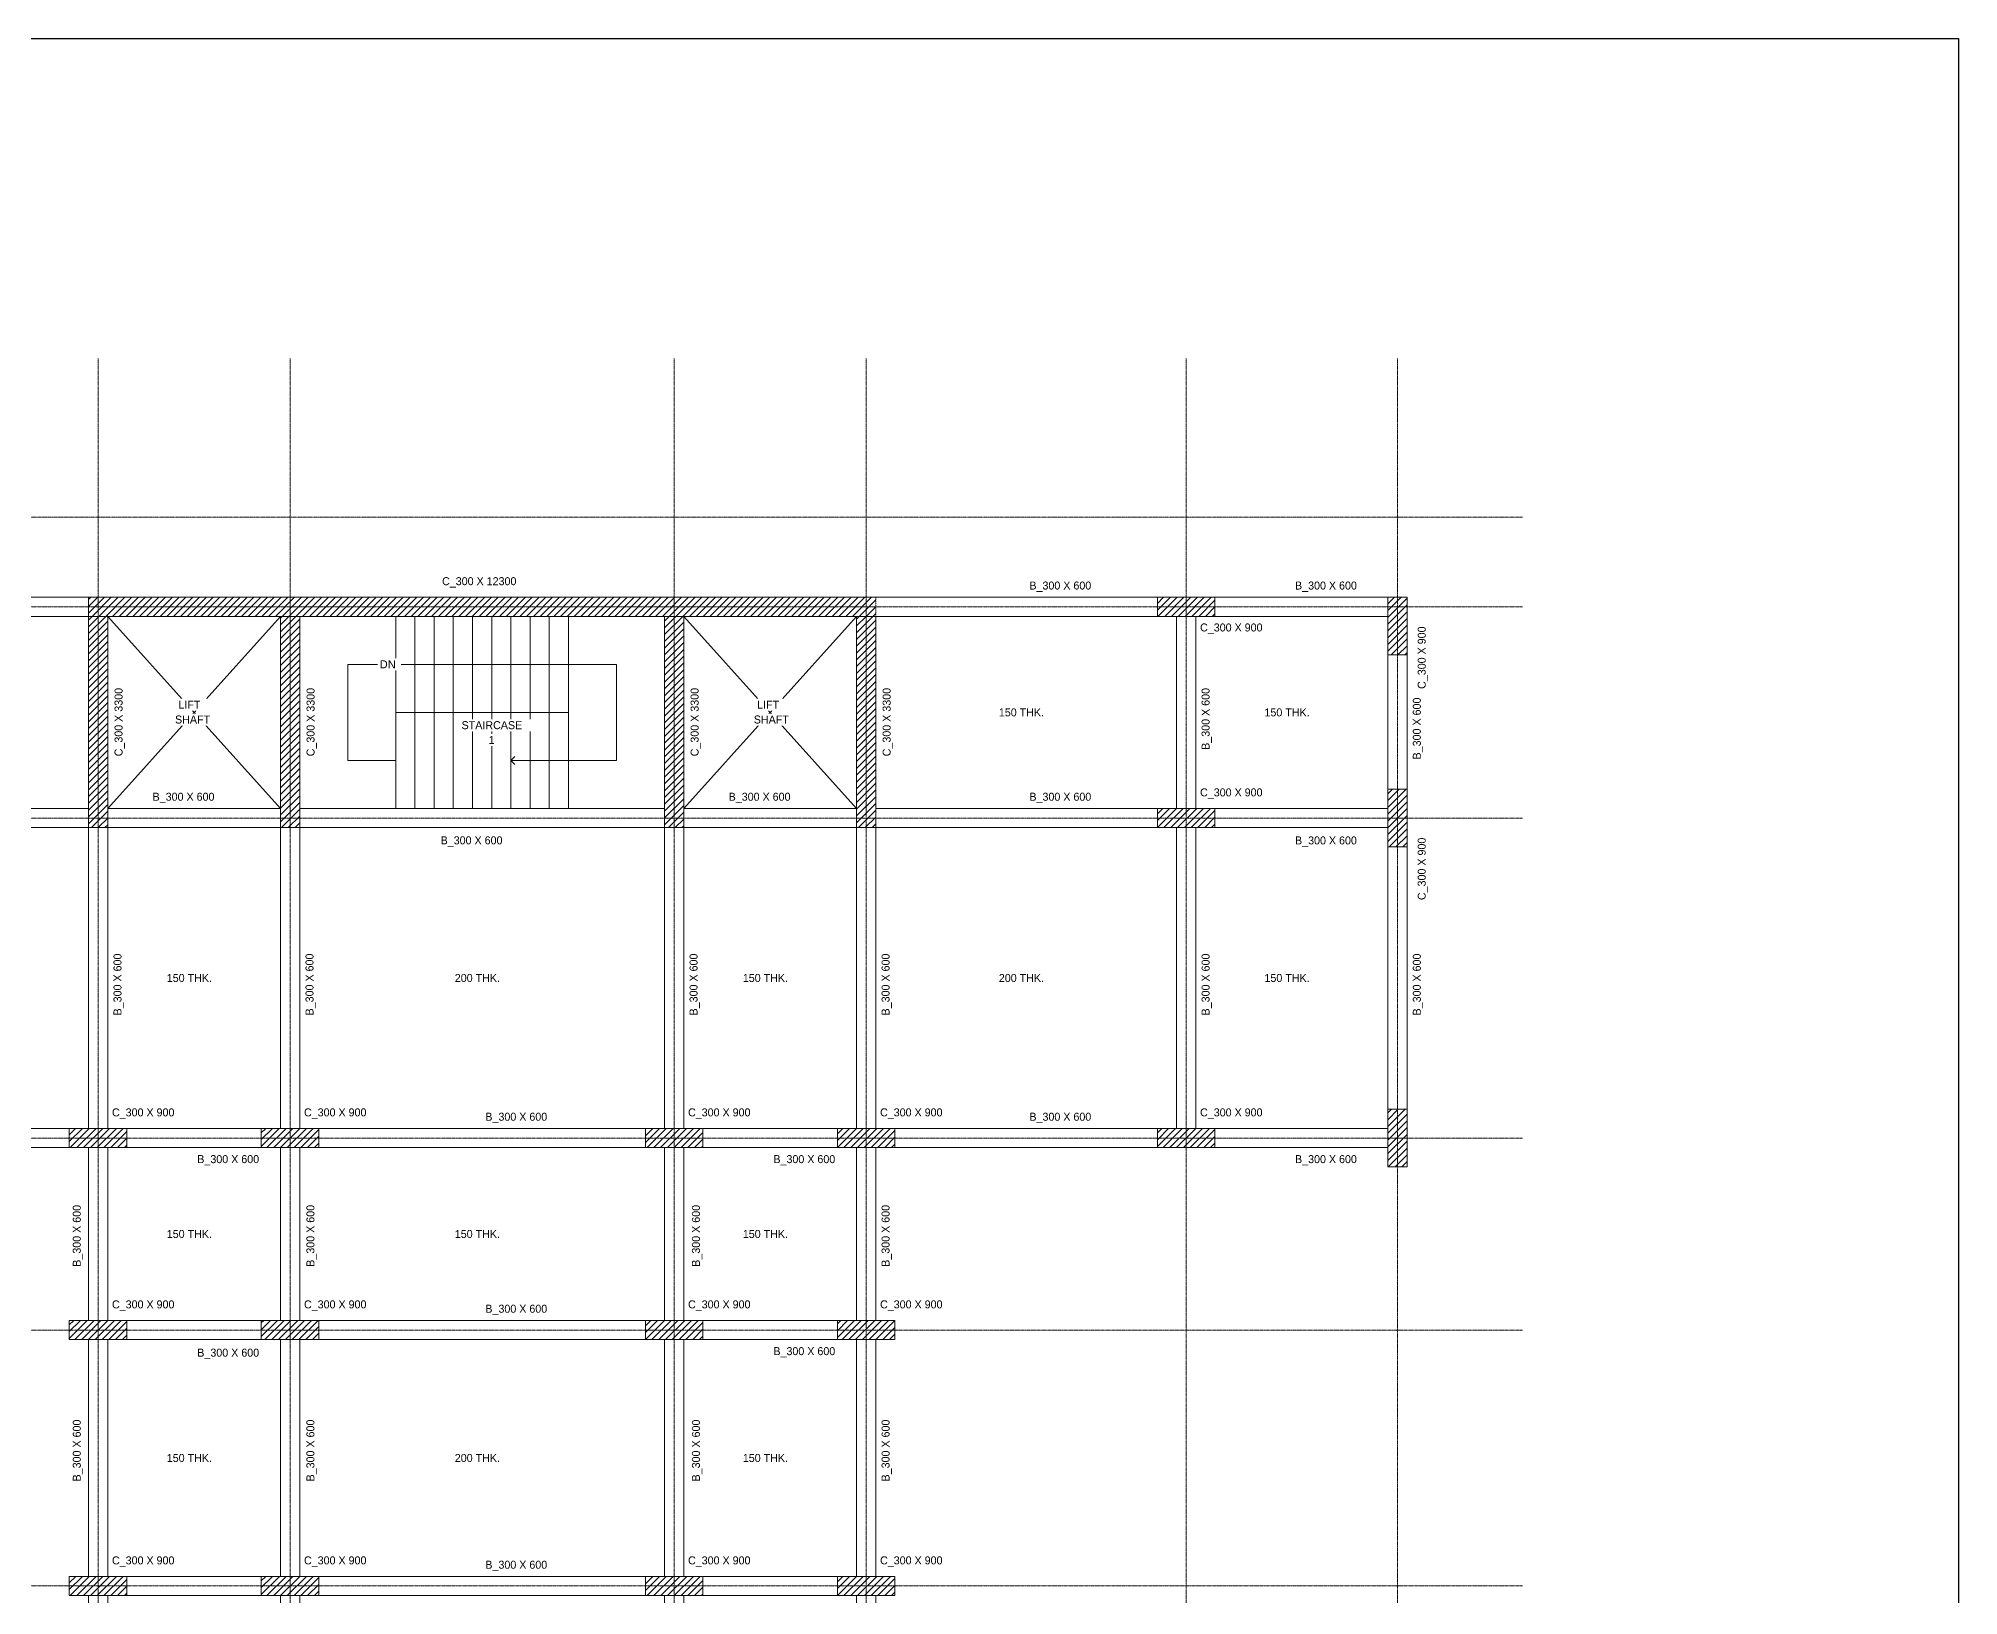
# Model space of a CAD drawing. Header units: millimetres. Extents: x -12446 to 395154, y -7552 to 35181.
# Drawn here: x 176676 to 206676, y 10850 to 35181 of the extents above; entities that cross this region are included whole.
import ezdxf

# ---------------------------------------------------------------- set-up
doc = ezdxf.new("R2010")
doc.units = ezdxf.units.MM
doc.header["$PDMODE"] = 35
for name, pattern in [('Dash', [6.35, 3.175, -3.175]), ('Grid Line', [22.225, 12.7, -3.175, 3.175, -3.175]), ('Overhead', [3.96875, 2.38125, -1.5875])]:
    doc.linetypes.add(name, pattern=pattern)
for name, color, linetype, lineweight in [('A-CUTOUT', 12, 'Continuous', 18), ('A-FLOR', 192, 'Continuous', 18), ('A-FLOR-IDEN', 11, 'Continuous', 9), ('Boundary', 40, 'Continuous', 30), ('G-ANNO-TEXT', 231, 'Continuous', 9), ('Origin', 40, 'Continuous', 30), ('S-BEAM', 12, 'Continuous', 18), ('S-BEAM-HDLN', 1, 'Dash', 18), ('S-BEAM-IDEN', 2, 'Continuous', 9), ('S-COLS', 52, 'Continuous', 18), ('S-COLS-IDEN', 171, 'Continuous', 9), ('S-GRID', 1, 'Continuous', 9), ('S-STRS', 31, 'Continuous', 18), ('S-STRS-ANNO', 31, 'Continuous', 18), ('S-STRS-IDEN', 31, 'Continuous', 18)]:
    doc.layers.add(name, color=color, linetype=linetype, lineweight=lineweight)
doc.styles.add('Arial', font='arial.ttf', dxfattribs={"height": 125})
doc.styles.add('JetBrains Mono', font='JetBrainsMono-VariableFont_wght.ttf', dxfattribs={"height": 125})
pattern_1 = [(45, (169608.38, 0), (-53.03301, 53.03301), [])]

msp = doc.modelspace()

# ---------------------------------------------------------------- hatches: boundary and pattern name
at = {"layer": 'S-COLS'}
h = msp.add_hatch(dxfattribs=at)
h.set_pattern_fill('FP_1', color=8, style=0, pattern_type=2)
h.set_pattern_definition(pattern_1)
h.paths.add_polyline_path([(189758.4, 26150), (189758.4, 26450), (177458.4, 26450), (177458.4, 26150), (187340.7, 26150)])
h = msp.add_hatch(dxfattribs=at)
h.set_pattern_fill('FP_1', color=8, style=0, pattern_type=2)
h.set_pattern_definition(pattern_1)
h.paths.add_polyline_path([(195058.4, 26150), (195058.4, 26450), (194158.4, 26450), (194158.4, 26150), (194758.4, 26150)])
h = msp.add_hatch(dxfattribs=at)
h.set_pattern_fill('FP_1', color=8, style=0, pattern_type=2)
h.set_pattern_definition(pattern_1)
h.paths.add_polyline_path([(198058.4, 25550), (198058.4, 26450), (197758.4, 26450), (197758.4, 25550)])
h = msp.add_hatch(dxfattribs=at)
h.set_pattern_fill('FP_1', color=8, style=0, pattern_type=2)
h.set_pattern_definition(pattern_1)
h.paths.add_polyline_path([(177758.4, 22850), (177758.4, 26150), (177458.4, 26150), (177458.4, 22850)])
h = msp.add_hatch(dxfattribs=at)
h.set_pattern_fill('FP_1', color=8, style=0, pattern_type=2)
h.set_pattern_definition(pattern_1)
h.paths.add_polyline_path([(180758.4, 22850), (180758.4, 26150), (180458.4, 26150), (180458.4, 22850)])
h = msp.add_hatch(dxfattribs=at)
h.set_pattern_fill('FP_1', color=8, style=0, pattern_type=2)
h.set_pattern_definition(pattern_1)
h.paths.add_polyline_path([(186758.4, 22850), (186758.4, 26150), (186458.4, 26150), (186458.4, 22850)])
h = msp.add_hatch(dxfattribs=at)
h.set_pattern_fill('FP_1', color=8, style=0, pattern_type=2)
h.set_pattern_definition(pattern_1)
h.paths.add_polyline_path([(189758.4, 22850), (189758.4, 26150), (189458.4, 26150), (189458.4, 22850)])
h = msp.add_hatch(dxfattribs=at)
h.set_pattern_fill('FP_1', color=8, style=0, pattern_type=2)
h.set_pattern_definition(pattern_1)
h.paths.add_polyline_path([(197758.4, 22550), (198058.4, 22550), (198058.4, 23450), (197758.4, 23450), (197758.4, 22850)])
h = msp.add_hatch(dxfattribs=at)
h.set_pattern_fill('FP_1', color=8, style=0, pattern_type=2)
h.set_pattern_definition(pattern_1)
h.paths.add_polyline_path([(195058.4, 22850), (195058.4, 23150), (194158.4, 23150), (194158.4, 22850), (194758.4, 22850)])
h = msp.add_hatch(dxfattribs=at)
h.set_pattern_fill('FP_1', color=8, style=0, pattern_type=2)
h.set_pattern_definition(pattern_1)
h.paths.add_polyline_path([(198058.4, 17550), (198058.4, 18450), (197758.4, 18450), (197758.4, 17550)])
h = msp.add_hatch(dxfattribs=at)
h.set_pattern_fill('FP_1', color=8, style=0, pattern_type=2)
h.set_pattern_definition(pattern_1)
h.paths.add_polyline_path([(177758.4, 17850), (178058.4, 17850), (178058.4, 18150), (177158.4, 18150), (177158.4, 17850), (177458.4, 17850)])
h = msp.add_hatch(dxfattribs=at)
h.set_pattern_fill('FP_1', color=8, style=0, pattern_type=2)
h.set_pattern_definition(pattern_1)
h.paths.add_polyline_path([(180758.4, 17850), (181058.4, 17850), (181058.4, 18150), (180158.4, 18150), (180158.4, 17850), (180458.4, 17850)])
h = msp.add_hatch(dxfattribs=at)
h.set_pattern_fill('FP_1', color=8, style=0, pattern_type=2)
h.set_pattern_definition(pattern_1)
h.paths.add_polyline_path([(186758.4, 17850), (187058.4, 17850), (187058.4, 18150), (186158.4, 18150), (186158.4, 17850), (186458.4, 17850)])
h = msp.add_hatch(dxfattribs=at)
h.set_pattern_fill('FP_1', color=8, style=0, pattern_type=2)
h.set_pattern_definition(pattern_1)
h.paths.add_polyline_path([(189758.4, 17850), (190058.4, 17850), (190058.4, 18150), (189158.4, 18150), (189158.4, 17850), (189458.4, 17850)])
h = msp.add_hatch(dxfattribs=at)
h.set_pattern_fill('FP_1', color=8, style=0, pattern_type=2)
h.set_pattern_definition(pattern_1)
h.paths.add_polyline_path([(194758.4, 17850), (195058.4, 17850), (195058.4, 18150), (194158.4, 18150), (194158.4, 17850), (194458.4, 17850)])
h = msp.add_hatch(dxfattribs=at)
h.set_pattern_fill('FP_1', color=8, style=0, pattern_type=2)
h.set_pattern_definition(pattern_1)
h.paths.add_polyline_path([(177758.4, 14850), (178058.4, 14850), (178058.4, 15150), (177158.4, 15150), (177158.4, 14850), (177458.4, 14850)])
h = msp.add_hatch(dxfattribs=at)
h.set_pattern_fill('FP_1', color=8, style=0, pattern_type=2)
h.set_pattern_definition(pattern_1)
h.paths.add_polyline_path([(181058.4, 14850), (181058.4, 15150), (180158.4, 15150), (180158.4, 14850), (180758.4, 14850)])
h = msp.add_hatch(dxfattribs=at)
h.set_pattern_fill('FP_1', color=8, style=0, pattern_type=2)
h.set_pattern_definition(pattern_1)
h.paths.add_polyline_path([(187058.4, 14850), (187058.4, 15150), (186158.4, 15150), (186158.4, 14850), (186758.4, 14850)])
h = msp.add_hatch(dxfattribs=at)
h.set_pattern_fill('FP_1', color=8, style=0, pattern_type=2)
h.set_pattern_definition(pattern_1)
h.paths.add_polyline_path([(189758.4, 14850), (190058.4, 14850), (190058.4, 15150), (189158.4, 15150), (189158.4, 14850), (189458.4, 14850)])
h = msp.add_hatch(dxfattribs=at)
h.set_pattern_fill('FP_1', color=8, style=0, pattern_type=2)
h.set_pattern_definition(pattern_1)
h.paths.add_polyline_path([(178058.4, 10850), (178058.4, 11150), (177158.4, 11150), (177158.4, 10850), (177842.7, 10850)])
h = msp.add_hatch(dxfattribs=at)
h.set_pattern_fill('FP_1', color=8, style=0, pattern_type=2)
h.set_pattern_definition(pattern_1)
h.paths.add_polyline_path([(180758.4, 10850), (181058.4, 10850), (181058.4, 11150), (180158.4, 11150), (180158.4, 10850), (180458.4, 10850)])
h = msp.add_hatch(dxfattribs=at)
h.set_pattern_fill('FP_1', color=8, style=0, pattern_type=2)
h.set_pattern_definition(pattern_1)
h.paths.add_polyline_path([(186758.4, 10850), (187058.4, 10850), (187058.4, 11150), (186158.4, 11150), (186158.4, 10850), (186458.4, 10850)])
h = msp.add_hatch(dxfattribs=at)
h.set_pattern_fill('FP_1', color=8, style=0, pattern_type=2)
h.set_pattern_definition(pattern_1)
h.paths.add_polyline_path([(190058.4, 10850), (190058.4, 11150), (189158.4, 11150), (189158.4, 10850), (189758.4, 10850)])

# ---------------------------------------------------------------- linework, layer by layer
at = {"layer": 'A-CUTOUT'}
for p, q in [((177758.4, 26150), (180458.4, 23150)), ((177758.4, 23150), (180458.4, 26150)), ((186758.4, 26150), (189458.4, 23150)), ((186758.4, 23150), (189458.4, 26150))]:
    msp.add_line(p, q, dxfattribs=at)
at = {"layer": 'A-FLOR'}
for p, q in [((177458.4, 26150), (172758.4, 26150)), ((177458.4, 23150), (177458.4, 26150)), ((189758.4, 26150), (189758.4, 23150)), ((194458.4, 26150), (189758.4, 26150)), ((194458.4, 23150), (194458.4, 26150)), ((194758.4, 26150), (194758.4, 23150)), ((197758.4, 26150), (194758.4, 26150)), ((197758.4, 23150), (197758.4, 26150)), ((172758.4, 23150), (177458.4, 23150)), ((189758.4, 23150), (194458.4, 23150)), ((194758.4, 23150), (197758.4, 23150)), ((177458.4, 22850), (172758.4, 22850)), ((177458.4, 18150), (177458.4, 22850)), ((180458.4, 22850), (177758.4, 22850)), ((177758.4, 22850), (177758.4, 18150)), ((180458.4, 18150), (180458.4, 22850)), ((186458.4, 22850), (180758.4, 22850)), ((180758.4, 22850), (180758.4, 18150)), ((186458.4, 18150), (186458.4, 22850)), ((189458.4, 22850), (186758.4, 22850)), ((186758.4, 22850), (186758.4, 18150)), ((189458.4, 18150), (189458.4, 22850)), ((189758.4, 22850), (189758.4, 18150)), ((194458.4, 22850), (189758.4, 22850)), ((194458.4, 18150), (194458.4, 22850)), ((194758.4, 22850), (194758.4, 18150)), ((197758.4, 22850), (194758.4, 22850)), ((197758.4, 18150), (197758.4, 22850)), ((172758.4, 18150), (177458.4, 18150)), ((177758.4, 18150), (180458.4, 18150)), ((180758.4, 18150), (186458.4, 18150)), ((186758.4, 18150), (189458.4, 18150)), ((189758.4, 18150), (194458.4, 18150)), ((194758.4, 18150), (197758.4, 18150)), ((177458.4, 17850), (172758.4, 17850)), ((177458.4, 15150), (177458.4, 17850)), ((180458.4, 17850), (177758.4, 17850)), ((177758.4, 17850), (177758.4, 15150)), ((180458.4, 15150), (180458.4, 17850)), ((186458.4, 17850), (180758.4, 17850)), ((180758.4, 17850), (180758.4, 15150)), ((186458.4, 15150), (186458.4, 17850)), ((189458.4, 17850), (186758.4, 17850)), ((186758.4, 17850), (186758.4, 15150)), ((189458.4, 15150), (189458.4, 17850)), ((189758.4, 17850), (189758.4, 15150)), ((194458.4, 17850), (189758.4, 17850)), ((197758.4, 17850), (194758.4, 17850)), ((177758.4, 15150), (180458.4, 15150)), ((180758.4, 15150), (186458.4, 15150)), ((186758.4, 15150), (189458.4, 15150)), ((177458.4, 11150), (177458.4, 14850)), ((180458.4, 14850), (177758.4, 14850)), ((177758.4, 14850), (177758.4, 11150)), ((180458.4, 11150), (180458.4, 14850)), ((186458.4, 14850), (180758.4, 14850)), ((180758.4, 14850), (180758.4, 11150)), ((186458.4, 11150), (186458.4, 14850)), ((189458.4, 14850), (186758.4, 14850)), ((186758.4, 14850), (186758.4, 11150)), ((189458.4, 11150), (189458.4, 14850)), ((189758.4, 14850), (189758.4, 11150)), ((177758.4, 11150), (180458.4, 11150)), ((180758.4, 11150), (186458.4, 11150)), ((186758.4, 11150), (189458.4, 11150)), ((180458.4, 10850), (177758.4, 10850)), ((177758.4, 10850), (177758.4, 8150)), ((180458.4, 8150), (180458.4, 10850)), ((186458.4, 10850), (180758.4, 10850)), ((180758.4, 10850), (180758.4, 8150)), ((189458.4, 10850), (186758.4, 10850)), ((186758.4, 10850), (186758.4, 8150)), ((189458.4, 8150), (189458.4, 10850))]:
    msp.add_line(p, q, dxfattribs=at)
at = {"layer": 'Boundary'}
msp.add_lwpolyline([(158421.2, 35181.3), (206676.3, 35181.3), (206676.3, -7551.8), (158421.2, -7551.8)], close=True, dxfattribs=at)
at = {"layer": 'Origin'}
msp.add_point((177758.4, 26150), dxfattribs=at)
at = {"layer": 'S-BEAM'}
for p, q in [((177458.4, 26450), (173058.4, 26450)), ((177458.4, 26150), (177458.4, 26450)), ((194158.4, 26450), (189758.4, 26450)), ((194158.4, 26150), (194158.4, 26450)), ((195058.4, 26450), (195058.4, 26150)), ((197758.4, 26450), (195058.4, 26450)), ((195058.4, 26450), (197758.4, 26450)), ((197758.4, 26150), (197758.4, 26450)), ((173058.4, 26150), (177458.4, 26150)), ((189758.4, 26150), (194158.4, 26150)), ((194758.4, 26150), (194458.4, 26150)), ((194458.4, 26150), (194458.4, 23150)), ((194758.4, 23150), (194758.4, 26150)), ((195058.4, 26150), (197758.4, 26150)), ((198058.4, 25550), (197758.4, 25550)), ((197758.4, 25550), (197758.4, 23450)), ((198058.4, 23450), (198058.4, 25550)), ((197758.4, 23450), (198058.4, 23450)), ((177458.4, 23150), (173058.4, 23150)), ((177458.4, 22850), (177458.4, 23150)), ((177758.4, 23150), (177758.4, 22850)), ((180458.4, 23150), (177758.4, 23150)), ((180458.4, 22850), (180458.4, 23150)), ((180758.4, 23150), (180758.4, 22850)), ((186458.4, 23150), (180758.4, 23150)), ((186458.4, 22850), (186458.4, 23150)), ((186758.4, 23150), (186758.4, 22850)), ((189458.4, 23150), (186758.4, 23150)), ((189458.4, 22850), (189458.4, 23150)), ((189758.4, 23150), (189758.4, 22850)), ((194158.4, 23150), (189758.4, 23150)), ((194158.4, 22850), (194158.4, 23150)), ((194458.4, 23150), (194758.4, 23150)), ((195058.4, 23150), (195058.4, 22850)), ((197758.4, 23150), (195058.4, 23150)), ((197758.4, 22850), (197758.4, 23150)), ((173058.4, 22850), (177458.4, 22850)), ((177758.4, 22850), (177458.4, 22850)), ((177458.4, 22850), (177458.4, 18150)), ((177758.4, 18150), (177758.4, 22850)), ((177758.4, 22850), (180458.4, 22850)), ((180758.4, 22850), (180458.4, 22850)), ((180458.4, 22850), (180458.4, 18150)), ((180758.4, 18150), (180758.4, 22850)), ((180758.4, 22850), (186458.4, 22850)), ((186758.4, 22850), (186458.4, 22850)), ((186458.4, 22850), (186458.4, 18150)), ((186758.4, 18150), (186758.4, 22850)), ((186758.4, 22850), (189458.4, 22850)), ((189758.4, 22850), (189458.4, 22850)), ((189458.4, 22850), (189458.4, 18150)), ((189758.4, 18150), (189758.4, 22850)), ((189758.4, 22850), (194158.4, 22850)), ((194758.4, 22850), (194458.4, 22850)), ((194458.4, 22850), (194458.4, 18150)), ((194758.4, 18150), (194758.4, 22850)), ((195058.4, 22850), (197758.4, 22850)), ((198058.4, 22550), (197758.4, 22550)), ((197758.4, 22550), (197758.4, 18450)), ((198058.4, 18450), (198058.4, 22550)), ((197758.4, 18450), (198058.4, 18450)), ((177158.4, 18150), (173058.4, 18150)), ((177158.4, 17850), (177158.4, 18150)), ((177458.4, 18150), (177758.4, 18150)), ((178058.4, 18150), (178058.4, 17850)), ((180158.4, 18150), (178058.4, 18150)), ((180158.4, 17850), (180158.4, 18150)), ((180458.4, 18150), (180758.4, 18150)), ((181058.4, 18150), (181058.4, 17850)), ((186158.4, 18150), (181058.4, 18150)), ((186158.4, 17850), (186158.4, 18150)), ((186458.4, 18150), (186758.4, 18150)), ((187058.4, 18150), (187058.4, 17850)), ((189158.4, 18150), (187058.4, 18150)), ((189158.4, 17850), (189158.4, 18150)), ((189458.4, 18150), (189758.4, 18150)), ((190058.4, 18150), (190058.4, 17850)), ((194158.4, 18150), (190058.4, 18150)), ((194158.4, 17850), (194158.4, 18150)), ((194458.4, 18150), (194758.4, 18150)), ((195058.4, 18150), (195058.4, 17850)), ((197758.4, 18150), (195058.4, 18150)), ((197758.4, 17850), (197758.4, 18150)), ((173058.4, 17850), (177158.4, 17850)), ((177758.4, 17850), (177458.4, 17850)), ((177458.4, 17850), (177458.4, 15150)), ((177758.4, 15150), (177758.4, 17850)), ((178058.4, 17850), (180158.4, 17850)), ((180758.4, 17850), (180458.4, 17850)), ((180458.4, 17850), (180458.4, 15150)), ((180758.4, 15150), (180758.4, 17850)), ((181058.4, 17850), (186158.4, 17850)), ((186758.4, 17850), (186458.4, 17850)), ((186458.4, 17850), (186458.4, 15150)), ((186758.4, 15150), (186758.4, 17850)), ((187058.4, 17850), (189158.4, 17850)), ((189758.4, 17850), (189458.4, 17850)), ((189458.4, 17850), (189458.4, 15150)), ((189758.4, 15150), (189758.4, 17850)), ((190058.4, 17850), (194158.4, 17850)), ((194758.4, 17850), (194458.4, 17850)), ((195058.4, 17850), (197758.4, 17850)), ((198058.4, 17550), (197758.4, 17550)), ((177158.4, 14850), (177158.4, 15150)), ((177458.4, 15150), (177758.4, 15150)), ((178058.4, 15150), (178058.4, 14850)), ((180158.4, 15150), (178058.4, 15150)), ((180158.4, 14850), (180158.4, 15150)), ((180458.4, 15150), (180758.4, 15150)), ((181058.4, 15150), (181058.4, 14850)), ((186158.4, 15150), (181058.4, 15150)), ((186158.4, 14850), (186158.4, 15150)), ((186458.4, 15150), (186758.4, 15150)), ((187058.4, 15150), (187058.4, 14850)), ((189158.4, 15150), (187058.4, 15150)), ((189158.4, 14850), (189158.4, 15150)), ((189458.4, 15150), (189758.4, 15150)), ((190058.4, 15150), (190058.4, 14850)), ((177758.4, 14850), (177458.4, 14850)), ((177458.4, 14850), (177458.4, 11150)), ((177758.4, 11150), (177758.4, 14850)), ((178058.4, 14850), (180158.4, 14850)), ((180758.4, 14850), (180458.4, 14850)), ((180458.4, 14850), (180458.4, 11150)), ((180758.4, 11150), (180758.4, 14850)), ((181058.4, 14850), (186158.4, 14850)), ((186758.4, 14850), (186458.4, 14850)), ((186458.4, 14850), (186458.4, 11150)), ((186758.4, 11150), (186758.4, 14850)), ((187058.4, 14850), (189158.4, 14850)), ((189758.4, 14850), (189458.4, 14850)), ((189458.4, 14850), (189458.4, 11150)), ((189758.4, 11150), (189758.4, 14850)), ((177158.4, 10850), (177158.4, 11150)), ((177458.4, 11150), (177758.4, 11150)), ((178058.4, 11150), (178058.4, 10850)), ((180158.4, 11150), (178058.4, 11150)), ((180158.4, 10850), (180158.4, 11150)), ((180458.4, 11150), (180758.4, 11150)), ((181058.4, 11150), (181058.4, 10850)), ((186158.4, 11150), (181058.4, 11150)), ((186158.4, 10850), (186158.4, 11150)), ((186458.4, 11150), (186758.4, 11150)), ((187058.4, 11150), (187058.4, 10850)), ((189158.4, 11150), (187058.4, 11150)), ((189158.4, 10850), (189158.4, 11150)), ((189458.4, 11150), (189758.4, 11150)), ((190058.4, 11150), (190058.4, 10850)), ((177758.4, 10850), (177458.4, 10850)), ((177458.4, 10850), (177458.4, 8150)), ((177758.4, 8150), (177758.4, 10850)), ((178058.4, 10850), (180158.4, 10850)), ((180758.4, 10850), (180458.4, 10850)), ((180458.4, 10850), (180458.4, 8150)), ((180758.4, 8150), (180758.4, 10850)), ((181058.4, 10850), (186158.4, 10850)), ((186758.4, 10850), (186458.4, 10850)), ((186458.4, 10850), (186458.4, 8150)), ((186758.4, 8150), (186758.4, 10850)), ((187058.4, 10850), (189158.4, 10850)), ((189758.4, 10850), (189458.4, 10850)), ((189458.4, 10850), (189458.4, 8150)), ((189758.4, 8150), (189758.4, 10850))]:
    msp.add_line(p, q, dxfattribs=at)
at = {"layer": 'S-BEAM-HDLN'}
msp.add_line((189758.4, 26150), (189758.4, 26450), dxfattribs=at)
at = {"layer": 'S-COLS'}
for p, q in [((177458.4, 26450), (180758.4, 26450)), ((177458.4, 26150), (177458.4, 26450)), ((177458.4, 26450), (177758.4, 26450)), ((180458.4, 26450), (180758.4, 26450)), ((180758.4, 26450), (186458.4, 26450)), ((180758.4, 26450), (186458.4, 26450)), ((186758.4, 26450), (186458.4, 26450)), ((186758.4, 26450), (189458.4, 26450)), ((189758.4, 26450), (189458.4, 26450)), ((194158.4, 26450), (194758.4, 26450)), ((194158.4, 26150), (194158.4, 26450)), ((194458.4, 26450), (194758.4, 26450)), ((194758.4, 26450), (195058.4, 26450)), ((195058.4, 26450), (195058.4, 26150)), ((197758.4, 26450), (198058.4, 26450)), ((197758.4, 26150), (197758.4, 26450)), ((197758.4, 26450), (198058.4, 26450)), ((198058.4, 26450), (198058.4, 25550)), ((177458.4, 26150), (177758.4, 26150)), ((177458.4, 22850), (177458.4, 26150)), ((189758.4, 26150), (177458.4, 26150)), ((177758.4, 26150), (177758.4, 22850)), ((180458.4, 26150), (180758.4, 26150)), ((180458.4, 22850), (180458.4, 26150)), ((180758.4, 26150), (180758.4, 22850)), ((186458.4, 26150), (186758.4, 26150)), ((186458.4, 22850), (186458.4, 26150)), ((186758.4, 26150), (186758.4, 22850)), ((189458.4, 26150), (189758.4, 26150)), ((189458.4, 22850), (189458.4, 26150)), ((189758.4, 26150), (189758.4, 22850)), ((194458.4, 26150), (194158.4, 26150)), ((194758.4, 26150), (194458.4, 26150)), ((195058.4, 26150), (194758.4, 26150)), ((197758.4, 25550), (197758.4, 26150)), ((198058.4, 25550), (197758.4, 25550)), ((197758.4, 23450), (198058.4, 23450)), ((197758.4, 23150), (197758.4, 23450)), ((198058.4, 23450), (198058.4, 22550)), ((194158.4, 23150), (194458.4, 23150)), ((194158.4, 22850), (194158.4, 23150)), ((194458.4, 23150), (194758.4, 23150)), ((194758.4, 23150), (195058.4, 23150)), ((195058.4, 23150), (195058.4, 22850)), ((197758.4, 22850), (197758.4, 23150)), ((177758.4, 22850), (177458.4, 22850)), ((180758.4, 22850), (180458.4, 22850)), ((186758.4, 22850), (186458.4, 22850)), ((189758.4, 22850), (189458.4, 22850)), ((194458.4, 22850), (194158.4, 22850)), ((194758.4, 22850), (194458.4, 22850)), ((195058.4, 22850), (194758.4, 22850)), ((197758.4, 22550), (197758.4, 22850)), ((198058.4, 22550), (197758.4, 22550)), ((197758.4, 18450), (198058.4, 18450)), ((197758.4, 18150), (197758.4, 18450)), ((198058.4, 18450), (198058.4, 17550)), ((177158.4, 18150), (177458.4, 18150)), ((177158.4, 17850), (177158.4, 18150)), ((177458.4, 18150), (177758.4, 18150)), ((177758.4, 18150), (178058.4, 18150)), ((178058.4, 18150), (178058.4, 17850)), ((180158.4, 18150), (180458.4, 18150)), ((180158.4, 17850), (180158.4, 18150)), ((180458.4, 18150), (180758.4, 18150)), ((180758.4, 18150), (181058.4, 18150)), ((181058.4, 18150), (181058.4, 17850)), ((186158.4, 18150), (186458.4, 18150)), ((186158.4, 17850), (186158.4, 18150)), ((186458.4, 18150), (186758.4, 18150)), ((186758.4, 18150), (187058.4, 18150)), ((187058.4, 18150), (187058.4, 17850)), ((189158.4, 18150), (189458.4, 18150)), ((189158.4, 17850), (189158.4, 18150)), ((189458.4, 18150), (189758.4, 18150)), ((189758.4, 18150), (190058.4, 18150)), ((190058.4, 18150), (190058.4, 17850)), ((194158.4, 18150), (194458.4, 18150)), ((194158.4, 17850), (194158.4, 18150)), ((194458.4, 18150), (194758.4, 18150)), ((194758.4, 18150), (195058.4, 18150)), ((195058.4, 18150), (195058.4, 17850)), ((197758.4, 17850), (197758.4, 18150)), ((177458.4, 17850), (177158.4, 17850)), ((177758.4, 17850), (177458.4, 17850)), ((178058.4, 17850), (177758.4, 17850)), ((180458.4, 17850), (180158.4, 17850)), ((180758.4, 17850), (180458.4, 17850)), ((181058.4, 17850), (180758.4, 17850)), ((186458.4, 17850), (186158.4, 17850)), ((186758.4, 17850), (186458.4, 17850)), ((187058.4, 17850), (186758.4, 17850)), ((189458.4, 17850), (189158.4, 17850)), ((189758.4, 17850), (189458.4, 17850)), ((190058.4, 17850), (189758.4, 17850)), ((194458.4, 17850), (194158.4, 17850)), ((194758.4, 17850), (194458.4, 17850)), ((195058.4, 17850), (194758.4, 17850)), ((197758.4, 17550), (197758.4, 17850)), ((198058.4, 17550), (197758.4, 17550)), ((177158.4, 15150), (177458.4, 15150)), ((177158.4, 14850), (177158.4, 15150)), ((177458.4, 15150), (177758.4, 15150)), ((177758.4, 15150), (178058.4, 15150)), ((178058.4, 15150), (178058.4, 14850)), ((180158.4, 15150), (180458.4, 15150)), ((180158.4, 14850), (180158.4, 15150)), ((180458.4, 15150), (180758.4, 15150)), ((180758.4, 15150), (181058.4, 15150)), ((181058.4, 15150), (181058.4, 14850)), ((186158.4, 15150), (186458.4, 15150)), ((186158.4, 14850), (186158.4, 15150)), ((186458.4, 15150), (186758.4, 15150)), ((186758.4, 15150), (187058.4, 15150)), ((187058.4, 15150), (187058.4, 14850)), ((189158.4, 15150), (189458.4, 15150)), ((189158.4, 14850), (189158.4, 15150)), ((189458.4, 15150), (189758.4, 15150)), ((189758.4, 15150), (190058.4, 15150)), ((190058.4, 15150), (190058.4, 14850)), ((177458.4, 14850), (177158.4, 14850)), ((177758.4, 14850), (177458.4, 14850)), ((178058.4, 14850), (177758.4, 14850)), ((180458.4, 14850), (180158.4, 14850)), ((180758.4, 14850), (180458.4, 14850)), ((181058.4, 14850), (180758.4, 14850)), ((186458.4, 14850), (186158.4, 14850)), ((186758.4, 14850), (186458.4, 14850)), ((187058.4, 14850), (186758.4, 14850)), ((189458.4, 14850), (189158.4, 14850)), ((189758.4, 14850), (189458.4, 14850)), ((190058.4, 14850), (189758.4, 14850)), ((177158.4, 11150), (177458.4, 11150)), ((177158.4, 10850), (177158.4, 11150)), ((177458.4, 11150), (177758.4, 11150)), ((177758.4, 11150), (178058.4, 11150)), ((178058.4, 11150), (178058.4, 10850)), ((180158.4, 11150), (180458.4, 11150)), ((180158.4, 10850), (180158.4, 11150)), ((180458.4, 11150), (180758.4, 11150)), ((180758.4, 11150), (181058.4, 11150)), ((181058.4, 11150), (181058.4, 10850)), ((186158.4, 11150), (186458.4, 11150)), ((186158.4, 10850), (186158.4, 11150)), ((186458.4, 11150), (186758.4, 11150)), ((186758.4, 11150), (187058.4, 11150)), ((187058.4, 11150), (187058.4, 10850)), ((189158.4, 11150), (189458.4, 11150)), ((189158.4, 10850), (189158.4, 11150)), ((189458.4, 11150), (189758.4, 11150)), ((189758.4, 11150), (190058.4, 11150)), ((190058.4, 11150), (190058.4, 10850)), ((177458.4, 10850), (177158.4, 10850)), ((177758.4, 10850), (177458.4, 10850)), ((178058.4, 10850), (177758.4, 10850)), ((180458.4, 10850), (180158.4, 10850)), ((180758.4, 10850), (180458.4, 10850)), ((181058.4, 10850), (180758.4, 10850)), ((186458.4, 10850), (186158.4, 10850)), ((186758.4, 10850), (186458.4, 10850)), ((187058.4, 10850), (186758.4, 10850)), ((189458.4, 10850), (189158.4, 10850)), ((189758.4, 10850), (189458.4, 10850)), ((190058.4, 10850), (189758.4, 10850))]:
    msp.add_line(p, q, dxfattribs=at)
at = {"layer": 'S-GRID', "linetype": 'Grid Line'}
for p, q in [((177608.4, 30181.3), (177608.4, -4050.9)), ((180608.4, 30181.3), (180608.4, -4050.9)), ((186608.4, 30181.3), (186608.4, -4050.9)), ((189608.4, 30181.3), (189608.4, -4050.9)), ((194608.4, 30181.3), (194608.4, -4050.9)), ((197908.4, 30181.3), (197908.4, -4050.9)), ((199860.8, 27700), (165922.5, 27700)), ((199860.8, 26300), (165922.5, 26300)), ((199860.8, 23000), (165922.5, 23000)), ((199860.8, 18000), (165922.5, 18000)), ((199860.8, 15000), (165922.5, 15000)), ((199860.8, 11000), (165922.5, 11000))]:
    msp.add_line(p, q, dxfattribs=at)
at = {"layer": 'S-STRS'}
for p, q in [((180758.4, 26150), (180758.4, 23150)), ((182258.4, 26150), (180758.4, 26150)), ((182258.4, 24650), (182258.4, 26150)), ((182558.4, 24650), (182558.4, 26150)), ((182858.4, 24650), (182858.4, 26150)), ((183158.4, 24650), (183158.4, 26150)), ((183458.4, 24650), (183458.4, 26150)), ((183758.4, 24650), (183758.4, 26150)), ((184058.4, 24650), (184058.4, 26150)), ((184358.4, 24650), (184358.4, 26150)), ((184658.4, 24650), (184658.4, 26150)), ((184958.4, 24650), (184958.4, 26150)), ((182258.4, 23150), (182258.4, 24650)), ((182558.4, 24650), (182258.4, 24650)), ((182858.4, 24650), (182558.4, 24650)), ((182558.4, 24650), (182558.4, 23150)), ((183158.4, 24650), (182858.4, 24650)), ((182858.4, 24650), (182858.4, 23150)), ((183458.4, 24650), (183158.4, 24650)), ((183158.4, 24650), (183158.4, 23150)), ((183758.4, 24650), (183458.4, 24650)), ((183458.4, 24650), (183458.4, 23150)), ((184058.4, 24650), (183758.4, 24650)), ((183758.4, 24650), (183758.4, 23150)), ((184358.4, 24650), (184058.4, 24650)), ((184058.4, 24650), (184058.4, 23150)), ((184658.4, 24650), (184358.4, 24650)), ((184358.4, 24650), (184358.4, 23150)), ((184958.4, 24650), (184658.4, 24650)), ((184658.4, 24650), (184658.4, 23150)), ((184958.4, 24650), (184958.4, 23150)), ((180758.4, 23150), (182258.4, 23150))]:
    msp.add_line(p, q, dxfattribs=at)
at = {"layer": 'S-STRS', "linetype": 'Overhead'}
for p, q in [((182258.4, 24650), (182258.4, 26150)), ((182558.4, 24650), (182558.4, 26150)), ((182858.4, 24650), (182858.4, 26150)), ((183158.4, 24650), (183158.4, 26150)), ((183458.4, 24650), (183458.4, 26150)), ((183758.4, 24650), (183758.4, 26150)), ((184058.4, 24650), (184058.4, 26150)), ((184358.4, 24650), (184358.4, 26150)), ((184658.4, 24650), (184658.4, 26150)), ((184958.4, 24650), (184958.4, 26150)), ((182558.4, 24650), (182558.4, 23150)), ((182858.4, 24650), (182858.4, 23150)), ((183158.4, 24650), (183158.4, 23150)), ((183458.4, 24650), (183458.4, 23150)), ((183758.4, 24650), (183758.4, 23150)), ((184058.4, 24650), (184058.4, 23150)), ((184358.4, 24650), (184358.4, 23150)), ((184658.4, 24650), (184658.4, 23150)), ((184958.4, 24650), (184958.4, 23150))]:
    msp.add_line(p, q, dxfattribs=at)
at = {"layer": 'S-STRS-ANNO'}
for p, q in [((181508.4, 25400), (181508.4, 23900)), ((182258.4, 25400), (181508.4, 25400)), ((182558.4, 25400), (182258.4, 25400)), ((182858.4, 25400), (182558.4, 25400)), ((183158.4, 25400), (182858.4, 25400)), ((183458.4, 25400), (183158.4, 25400)), ((183758.4, 25400), (183458.4, 25400)), ((184058.4, 25400), (183758.4, 25400)), ((184358.4, 25400), (184058.4, 25400)), ((184658.4, 25400), (184358.4, 25400)), ((184958.4, 25400), (184658.4, 25400)), ((185708.4, 25400), (184958.4, 25400)), ((185708.4, 23900), (185708.4, 25400)), ((181508.4, 23900), (182258.4, 23900)), ((184058.4, 23900), (184120.9, 23962.5)), ((184058.4, 23900), (184358.4, 23900)), ((184058.4, 23900), (184120.9, 23837.5)), ((184358.4, 23900), (184658.4, 23900)), ((184658.4, 23900), (184958.4, 23900)), ((184958.4, 23900), (185708.4, 23900))]:
    msp.add_line(p, q, dxfattribs=at)

# ---------------------------------------------------------------- texts
at = {"layer": 'A-FLOR-IDEN', "char_height": 125, "width": 1026.16, "attachment_point": 1, "style": 'JetBrains Mono'}
for s, insert in [('150 THK.', (191681.4, 24713)), ('150 THK.', (195831.4, 24713)), ('150 THK.', (178681.4, 20563)), ('200 THK.', (183181.4, 20563)), ('150 THK.', (187681.4, 20563)), ('200 THK.', (191681.4, 20563)), ('150 THK.', (195831.4, 20563)), ('150 THK.', (178681.4, 16563)), ('150 THK.', (183181.4, 16563)), ('150 THK.', (187681.4, 16563)), ('150 THK.', (178681.4, 13063)), ('200 THK.', (183181.4, 13063)), ('150 THK.', (187681.4, 13063))]:
    msp.add_mtext(s, dxfattribs=dict(at, insert=insert))
at = {"layer": 'S-BEAM-IDEN', "char_height": 125, "width": 1410.97, "attachment_point": 1, "style": 'JetBrains Mono'}
for insert in [(192158.8, 26694.8), (196308.8, 26694.8), (178460, 23394.8), (187460, 23394.8), (192158.8, 23394.8), (182960, 22713.6), (196308.8, 22712.2), (183658.8, 18394.8), (192158.8, 18394.8), (179158.1, 17732.4), (188158.8, 17732.4), (196308.8, 17732.4), (183658.8, 15394.8), (179158.1, 14708.5), (188158.8, 14731.9), (183658.8, 11394.8)]:
    msp.add_mtext('B_300 X 600', dxfattribs=dict(at, insert=insert))
at = {"layer": 'S-BEAM-IDEN', "char_height": 125, "width": 1410.97, "attachment_point": 1, "rotation": 90, "style": 'JetBrains Mono'}
for insert in [(194849, 24065.1), (198149, 23915.1), (177849, 19915.1), (180849, 19915.1), (186849, 19915.1), (189849, 19915.1), (194849, 19915.1), (198149, 19915.1), (177212.6, 15987.9), (180862.8, 15987.9), (186886.3, 15987.9), (189849.1, 15987.9), (177212.6, 12633.6), (180862.8, 12633.6), (186886.3, 12633.6), (189849.1, 12633.6)]:
    msp.add_mtext('B_300 X 600', dxfattribs=dict(at, insert=insert))
at = {"layer": 'S-COLS-IDEN', "char_height": 125, "attachment_point": 1, "style": 'JetBrains Mono'}
for s, insert, width in [('C_300 X 12300', (182982.5, 26762.7), 1667.51), ('C_300 X 900', (194825.4, 26039.8), 1410.97), ('C_300 X 900', (194825.4, 23462.7), 1410.97), ('C_300 X 900', (177825.4, 18462.7), 1410.97), ('C_300 X 900', (180825.4, 18462.7), 1410.97), ('C_300 X 900', (186825.4, 18462.7), 1410.97), ('C_300 X 900', (189825.4, 18462.7), 1410.97), ('C_300 X 900', (194825.4, 18462.7), 1410.97), ('C_300 X 900', (177825.4, 15462.7), 1410.97), ('C_300 X 900', (180825.4, 15462.7), 1410.97), ('C_300 X 900', (186825.4, 15462.7), 1410.97), ('C_300 X 900', (189825.4, 15462.7), 1410.97), ('C_300 X 900', (177825.4, 11462.7), 1410.97), ('C_300 X 900', (180825.4, 11462.7), 1410.97), ('C_300 X 900', (186825.4, 11462.7), 1410.97), ('C_300 X 900', (189825.4, 11462.7), 1410.97)]:
    msp.add_mtext(s, dxfattribs=dict(at, insert=insert, width=width))
at = {"layer": 'S-COLS-IDEN', "char_height": 125, "attachment_point": 1, "rotation": 90, "style": 'JetBrains Mono'}
for s, insert, width in [('C_300 X 900', (198225.7, 25017), 1410.97), ('C_300 X 3300', (177865.7, 23964), 1539.24), ('C_300 X 3300', (180865.7, 23964), 1539.24), ('C_300 X 3300', (186865.7, 23964), 1539.24), ('C_300 X 3300', (189865.7, 23964), 1539.24), ('C_300 X 900', (198225.7, 21717), 1410.97)]:
    msp.add_mtext(s, dxfattribs=dict(at, insert=insert, width=width))

# ---------------------------------------------------------------- next in the draw order: texts
at = {"layer": 'G-ANNO-TEXT', "color": 7, "char_height": 125, "attachment_point": 1, "style": 'JetBrains Mono', "bg_fill": 3, "box_fill_scale": 1.25, "bg_fill_color": 9, "bg_fill_true_color": 13158600, "bg_fill_transparency": 0}
for s, insert, width in [('LIFT ', (178863.3, 24833), 641.35), ('LIFT ', (187905.5, 24833), 641.35), ('STAIRCASE ', (183287.3, 24513), 1182.489)]:
    msp.add_mtext(s, dxfattribs=dict(at, insert=insert, width=width))
at = {"layer": 'S-STRS-IDEN', "insert": (182007.2, 25464.2), "char_height": 125, "width": 301.369, "attachment_point": 1, "line_spacing_factor": 0.941778, "style": 'Arial', "bg_fill": 3, "box_fill_scale": 1.25, "bg_fill_color": 9, "bg_fill_true_color": 13158600, "bg_fill_transparency": 0}
msp.add_mtext('DN', dxfattribs=at)

# ---------------------------------------------------------------- next in the draw order: texts
at = {"layer": 'G-ANNO-TEXT', "color": 7, "char_height": 125, "attachment_point": 1, "style": 'JetBrains Mono', "bg_fill": 3, "box_fill_scale": 1.25, "bg_fill_color": 9, "bg_fill_true_color": 13158600, "bg_fill_transparency": 0}
for s, insert, width in [('SHAFT', (178810.4, 24601.4), 641.35), ('SHAFT', (187852.6, 24601.4), 641.35), ('1', (183710.7, 24281.4), 128.27)]:
    msp.add_mtext(s, dxfattribs=dict(at, insert=insert, width=width))

doc.saveas('drawing.dxf')
